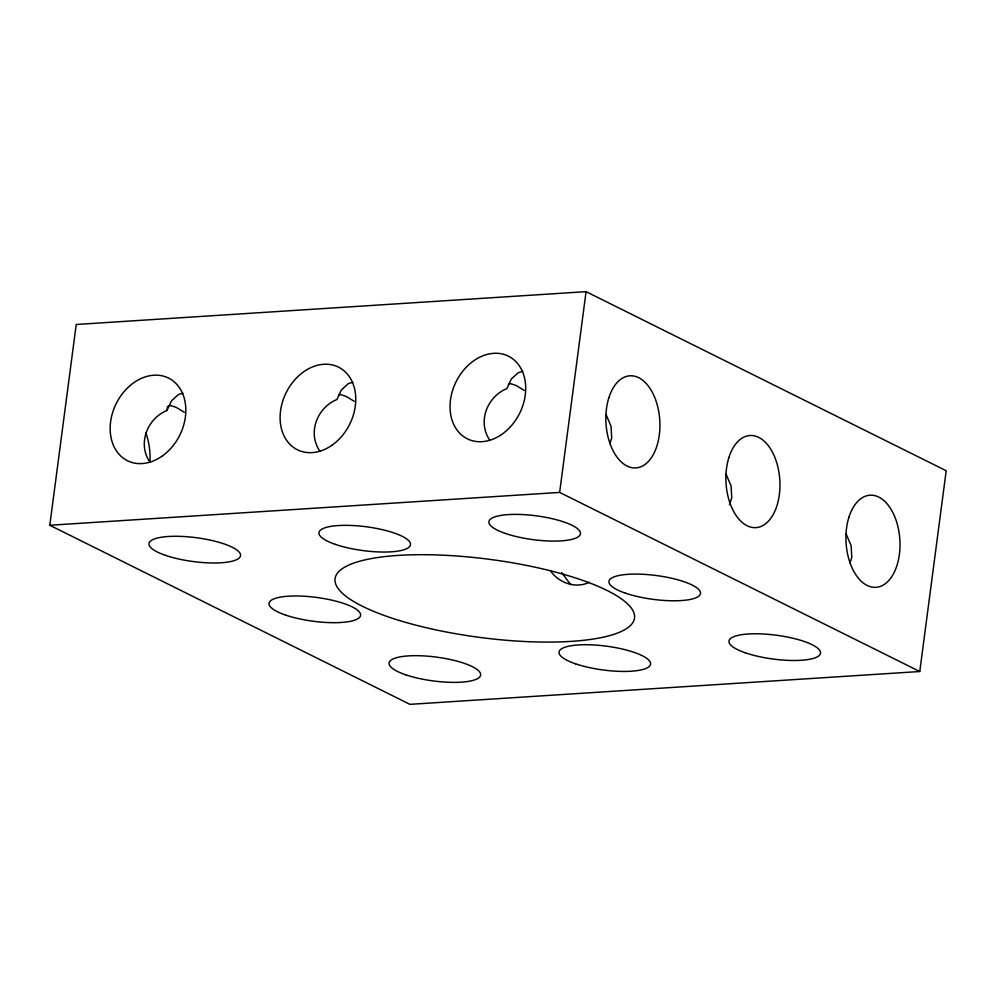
<?xml version="1.0" encoding="UTF-8"?>
<svg xmlns="http://www.w3.org/2000/svg" width="996" height="996" viewBox="0 0 996 996"><rect width="100%" height="100%" fill="white"/><g stroke="black" fill="none" stroke-linecap="round" stroke-linejoin="round"><path stroke-width="1.49" d="M149.848 462.044C137.336 443.681 147.184 418.594 167.004 410.427L167.316 407.812M49.8 525.253L76.231 324.484L586.071 291.654L946.2 470.747L919.769 671.516L409.929 704.346L49.8 525.253L559.64 492.41L919.769 671.516M559.64 492.41L586.071 291.654M609.863 443.618L611.706 438.078L611.034 426.288L606.066 414.56M729.446 504.698L731.749 497.776L731.076 485.986L726.109 474.258M849.949 563.014L851.792 557.486L851.119 545.684L846.152 533.956M167.004 410.427L171.486 400.828L178.446 394.516L182.928 393.233M589.209 582.311C575.514 588.972 558.482 582.822 550.327 570.546M167.465 406.517L170.677 405.509L176.441 407.489L184.347 412.307M338.478 395.238L340.62 394.565L346.384 396.545L354.29 401.363M508.433 384.282L510.575 383.622L516.326 385.589L524.245 390.42M352.87 382.29L348.388 383.572L341.429 389.884L336.959 399.483C317.126 407.65 307.278 432.725 319.803 451.101M522.825 371.334L518.331 372.629L511.371 378.928L506.902 388.54C487.069 396.707 477.233 421.781 489.746 440.145M561.669 572.663L570.783 584.677M145.827 432.774A46.14 26.929 86.3 0 1 149.985 461.97M335.465 544.414A46.14 12.014 7.5 0 0 409.854 546.269A46.14 12.014 7.5 0 0 348.911 525.378A46.14 12.014 7.5 0 0 335.465 544.414M285.553 615.055A46.14 12.014 7.5 0 0 359.954 616.91A46.14 12.014 7.5 0 0 298.999 596.019A46.14 12.014 7.5 0 0 285.553 615.055M745.494 652.866A46.14 12.014 7.5 0 0 819.882 654.721A46.14 12.014 7.5 0 0 758.94 633.83A46.14 12.014 7.5 0 0 745.494 652.866M165.51 555.357A46.14 12.014 7.5 0 0 239.912 557.212A46.14 12.014 7.5 0 0 178.956 536.321A46.14 12.014 7.5 0 0 165.51 555.357M505.408 533.458A46.14 12.014 7.5 0 0 579.797 535.325A46.14 12.014 7.5 0 0 518.854 514.422A46.14 12.014 7.5 0 0 505.408 533.458M501.536 434.555A46.14 35.483 -63.6 0 0 511.608 358.05A46.14 35.483 -63.6 0 0 450.491 399.906A46.14 35.483 -63.6 0 0 501.536 434.555M161.651 456.442A46.14 35.483 -63.6 0 0 171.723 379.937A46.14 35.483 -63.6 0 0 110.606 421.806A46.14 35.483 -63.6 0 0 161.651 456.442M608.867 397.765A46.14 26.929 86.3 0 0 634.091 467.946A46.14 26.929 86.3 0 0 655.667 399.931A46.14 26.929 86.3 0 0 608.867 397.765M331.593 445.498A46.14 35.483 -63.6 0 0 341.665 368.993A46.14 35.483 -63.6 0 0 280.548 410.862A46.14 35.483 -63.6 0 0 331.593 445.498M399.359 620.496A151.019 39.342 7.5 0 0 634.079 619.973A151.019 39.342 7.5 0 0 420.91 554.685A151.019 39.342 7.5 0 0 399.359 620.496M405.596 674.753A46.14 12.014 7.5 0 0 479.997 676.608A46.14 12.014 7.5 0 0 419.042 655.717A46.14 12.014 7.5 0 0 405.596 674.753M625.451 593.168A46.14 12.014 7.5 0 0 699.839 595.023A46.14 12.014 7.5 0 0 638.897 574.132A46.14 12.014 7.5 0 0 625.451 593.168M848.953 517.161A46.14 26.929 86.3 0 0 874.177 587.341A46.14 26.929 86.3 0 0 895.753 519.339A46.14 26.929 86.3 0 0 848.953 517.161M728.91 457.463A46.14 26.929 86.3 0 0 754.134 527.643A46.14 26.929 86.3 0 0 775.71 459.642A46.14 26.929 86.3 0 0 728.91 457.463M575.551 663.809A46.14 12.014 7.5 0 0 649.94 665.664A46.14 12.014 7.5 0 0 588.997 644.773A46.14 12.014 7.5 0 0 575.551 663.809"/></g></svg>
